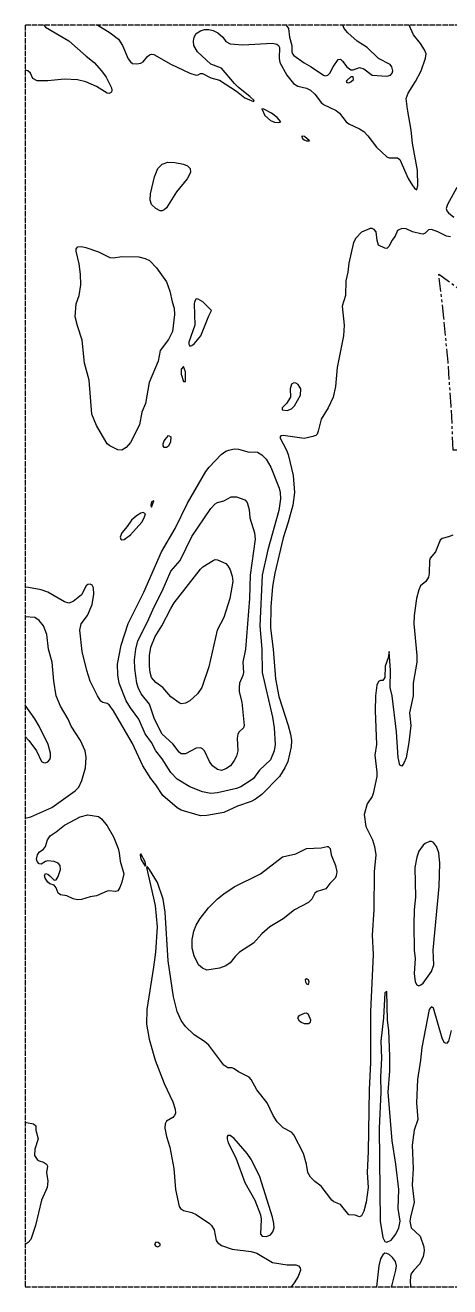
# Model space of a CAD drawing. Header units: metres. Extents: x -242 to 358, y -417 to 183.
# Drawn here: x -242 to -40, y -417 to 183 of the extents above; entities that cross this region are included whole.
import ezdxf

# ---------------------------------------------------------------- set-up
doc = ezdxf.new("R2010")
doc.units = ezdxf.units.M
doc.header["$LTSCALE"] = 2
doc.linetypes.add('DASHED', pattern=[1.524, 1.27, -0.254])
doc.linetypes.add('PHANTOM', pattern=[6.35, 3.175, -0.635, 0.635, -0.635, 0.635, -0.635])
for name, color, linetype in [('TOPO-CONTOUR-MAJOR', 8, 'CONTINUOUS'), ('TOPO-CONTOUR-MINOR', 9, 'CONTINUOUS'), ('TOPO-EXTENT', 3, 'DASHED'), ('TOPO-REF-SITE', 1, 'PHANTOM')]:
    doc.layers.add(name, color=color, linetype=linetype)

msp = doc.modelspace()

# ---------------------------------------------------------------- linework, layer by layer
at = {"layer": 'TOPO-CONTOUR-MAJOR'}
for points in [[(-118.06, 183, 1035), (-116.93, 181.41, 1035), (-116.46, 177.38, 1035), (-115.31, 173.35, 1035), (-115.41, 170.33, 1035), (-115.03, 169.32, 1035), (-114.46, 168.65, 1035), (-109.42, 165.13, 1035), (-106.15, 163.28, 1035), (-100.35, 159.24, 1035), (-99.35, 159.01, 1035), (-98.28, 159.24, 1035), (-97.36, 160.25, 1035), (-95.73, 163.28, 1035), (-93.3, 166.65, 1035), (-92.29, 166.85, 1035), (-91.29, 165.98, 1035), (-89.27, 163.15, 1035), (-87.26, 161.73, 1035), (-86.25, 161.78, 1035), (-83.22, 162.96, 1035), (-81.21, 162.34, 1035), (-77.18, 159.23, 1035), (-70.13, 158.8, 1035), (-68.48, 159.24, 1035), (-67.69, 160.25, 1035), (-67.42, 161.26, 1035), (-67.85, 163.28, 1035), (-68.66, 164.28, 1035), (-74.16, 167.24, 1035), (-79.6, 172.34, 1035), (-84.23, 175.47, 1035), (-88.68, 179.4, 1035), (-90.4, 181.41, 1035), (-91.03, 183, 1035)], [(-87.26, 158.44, 1035), (-89.27, 156.79, 1035), (-89.53, 156.22, 1035), (-89.27, 155.79, 1035), (-88.26, 155.68, 1035), (-87.26, 156.08, 1035), (-86.04, 157.23, 1035), (-86.25, 158.49, 1035), (-87.26, 158.44, 1035)], [(-38.89, -59.56, 1035), (-40.9, -60.37, 1035), (-43.93, -61.04, 1035), (-44.94, -61.97, 1035), (-47.1, -67.47, 1035), (-49.55, -70.49, 1035), (-49.95, -71.5, 1035), (-50.09, -77.54, 1035), (-50.45, -79.56, 1035), (-51.61, -81.57, 1035), (-54.15, -83.59, 1035), (-55.01, -85.46, 1035), (-56.16, -89.64, 1035), (-57.27, -97.7, 1035), (-57.4, -101.73, 1035), (-55.9, -116.84, 1035), (-55.98, -119.86, 1035), (-57.67, -129.94, 1035), (-57.76, -135.99, 1035), (-59.45, -144.05, 1035), (-58.83, -150.09, 1035), (-59.79, -158.15, 1035), (-61.06, -165.49, 1035), (-62.06, -167.99, 1035), (-63.07, -169.35, 1035), (-64.08, -168.89, 1035), (-64.86, -165.21, 1035), (-65.65, -153.12, 1035), (-67.61, -135.99, 1035), (-68.62, -131.96, 1035), (-68.4, -123.89, 1035), (-69.12, -114.84, 1035), (-69.59, -117.85, 1035), (-70.99, -121.88, 1035), (-71.13, -127.21, 1035), (-72.14, -128.6, 1035), (-73.15, -128.6, 1035), (-74.16, -129.06, 1035), (-74.89, -130.95, 1035), (-75.54, -135.99, 1035), (-75.81, -143.04, 1035), (-75.17, -159.16, 1035), (-75.95, -164.2, 1035), (-74.91, -172.26, 1035), (-74.92, -174.28, 1035), (-76.63, -182.34, 1035), (-77.18, -183.89, 1035), (-79.49, -187.37, 1035), (-80.95, -192.41, 1035), (-80.2, -198.16, 1035), (-77.01, -204.5, 1035), (-76.05, -207.53, 1035), (-75.42, -211.56, 1035), (-76.29, -219.62, 1035), (-76.31, -237.76, 1035), (-77.24, -249.85, 1035), (-76.72, -258.92, 1035), (-78, -286.12, 1035), (-77.97, -310.3, 1035), (-78.55, -323.4, 1035), (-79, -352.62, 1035), (-79.51, -362.7, 1035), (-79.06, -369.75, 1035), (-79.98, -376.81, 1035), (-81.21, -381.11, 1035), (-82.22, -383.22, 1035), (-83.22, -383.7, 1035), (-85.24, -382.97, 1035), (-88.26, -382.8, 1035), (-92.29, -377.93, 1035), (-95.32, -376.62, 1035), (-96.32, -375.78, 1035), (-101.36, -369.16, 1035), (-104.38, -366.93, 1035), (-106.4, -364.85, 1035), (-107.71, -362.7, 1035), (-108.3, -358.67, 1035), (-109.85, -353.63, 1035), (-114.46, -344.66, 1035), (-115.47, -343.44, 1035), (-119.5, -341.41, 1035), (-122.38, -338.52, 1035), (-124.2, -335.49, 1035), (-127.12, -329.45, 1035), (-132.03, -323.4, 1035), (-134.61, -318.45, 1035), (-135.57, -317.36, 1035), (-140.66, -314.77, 1035), (-142.67, -313.3, 1035), (-143.68, -312.89, 1035), (-145.7, -312.82, 1035), (-147.71, -311.59, 1035), (-154.77, -302.1, 1035), (-156.78, -300.32, 1035), (-161.82, -297.13, 1035), (-165.85, -293.24, 1035), (-167.86, -290.41, 1035), (-169.89, -286.12, 1035), (-171.61, -279.07, 1035), (-174.05, -261.94, 1035), (-175.5, -238.76, 1035), (-176.52, -232.72, 1035), (-179.21, -224.66, 1035), (-182.98, -218.6, 1035), (-183.99, -217.26, 1035), (-184.34, -217.6, 1035), (-180.31, -235.74, 1035), (-179.39, -245.82, 1035), (-180.19, -257.91, 1035), (-181.03, -264.96, 1035), (-184.3, -285.11, 1035), (-184.35, -292.17, 1035), (-183.2, -299.22, 1035), (-180.24, -309.3, 1035), (-176.01, -320.38, 1035), (-171.89, -329.09, 1035), (-170.71, -332.47, 1035), (-170.68, -334.49, 1035), (-171.02, -335.49, 1035), (-171.89, -336.51, 1035), (-174.92, -338.28, 1035), (-175.52, -339.52, 1035), (-175.65, -341.54, 1035), (-174.96, -345.57, 1035), (-173.33, -350.61, 1035), (-171.38, -360.68, 1035), (-170.57, -370.76, 1035), (-168.95, -378.82, 1035), (-168.31, -379.83, 1035), (-166.86, -380.67, 1035), (-162.83, -381.74, 1035), (-160.81, -382.61, 1035), (-154.53, -386.88, 1035), (-153.49, -387.89, 1035), (-152.27, -389.91, 1035), (-151.32, -394.94, 1035), (-150.66, -395.95, 1035), (-148.72, -397.32, 1035), (-143.68, -399.08, 1035), (-134.61, -400.29, 1035), (-132.03, -400.99, 1035), (-124.54, -405.38, 1035), (-117.48, -406.59, 1035), (-113.45, -406.58, 1035), (-112.24, -407.03, 1035), (-111.44, -407.92, 1035), (-111.25, -409.05, 1035), (-112.35, -412.07, 1035), (-114.2, -415.1, 1035), (-115.64, -417, 1035)], [(-242, -194.05, 1035), (-239.36, -193.42, 1035), (-229.33, -189.1, 1035), (-218.24, -181.18, 1035), (-216.55, -179.31, 1035), (-215.08, -176.29, 1035), (-213.43, -170.25, 1035), (-213.06, -165.21, 1035), (-213.48, -162.18, 1035), (-215.7, -157.15, 1035), (-220.26, -150.33, 1035), (-221.55, -147.07, 1035), (-225.3, -140.86, 1035), (-227.24, -135.99, 1035), (-228.49, -128.93, 1035), (-229.16, -119.86, 1035), (-231, -113.82, 1035), (-231.77, -106.77, 1035), (-233.38, -102.73, 1035), (-235.37, -100.09, 1035), (-237.39, -98.66, 1035), (-242, -98.44, 1035)], [(-187.01, -211.05, 1035), (-187.39, -211.56, 1035), (-187.05, -213.57, 1035), (-184.99, -216.92, 1035), (-184.69, -216.6, 1035), (-184.99, -214.83, 1035), (-187.01, -211.05, 1035)], [(-108.41, -270.49, 1035), (-109.01, -271.01, 1035), (-108.91, -272.01, 1035), (-108.41, -272.98, 1035), (-107.41, -273.22, 1035), (-107.16, -272.01, 1035), (-107.4, -271.01, 1035), (-108.41, -270.49, 1035)], [(-109.42, -287.02, 1035), (-111.99, -288.14, 1035), (-112.71, -289.14, 1035), (-112.01, -290.15, 1035), (-110.87, -291.16, 1035), (-109.42, -291.71, 1035), (-107.41, -291.73, 1035), (-106.4, -291.19, 1035), (-106.35, -290.15, 1035), (-107.41, -287.46, 1035), (-108.41, -286.95, 1035), (-109.42, -287.02, 1035)], [(-179.96, -395.83, 1035), (-180.59, -396.96, 1035), (-179.96, -397.7, 1035), (-178.95, -398.05, 1035), (-177.94, -397.4, 1035), (-177.94, -396.68, 1035), (-178.86, -395.95, 1035), (-179.96, -395.83, 1035)]]:
    msp.add_polyline3d(points, dxfattribs=at)
at = {"layer": 'TOPO-CONTOUR-MINOR'}
for points in [[(-233.25, 183, 1037), (-232.35, 182.14, 1037), (-221.27, 175.64, 1037), (-213.08, 168.31, 1037), (-209.18, 165.31, 1037), (-205.72, 161.26, 1037), (-203.62, 158.24, 1037), (-200.97, 153.2, 1037), (-200.8, 152.19, 1037), (-201.06, 151.18, 1037), (-202.12, 150.56, 1037), (-203.13, 150.65, 1037), (-208.17, 153.82, 1037), (-213.21, 156.04, 1037), (-217.24, 157.06, 1037), (-223.28, 157.38, 1037), (-231.34, 156.5, 1037), (-236.38, 156.62, 1037), (-238.4, 157.68, 1037), (-239.54, 160.25, 1037), (-240.75, 161.26, 1037), (-242, 161.64, 1037)], [(-207.56, 183, 1036), (-201.69, 179.4, 1036), (-197.76, 176.37, 1036), (-195.72, 173.35, 1036), (-193.05, 167, 1036), (-192.05, 165.53, 1036), (-191.04, 164.86, 1036), (-189.02, 164.67, 1036), (-187.01, 165.01, 1036), (-186, 165.6, 1036), (-183.99, 168.12, 1036), (-182.98, 168.9, 1036), (-181.97, 169.2, 1036), (-180.96, 169.08, 1036), (-172.9, 164.47, 1036), (-163.83, 160.26, 1036), (-160.81, 159.31, 1036), (-159.8, 159.33, 1036), (-158.8, 159.97, 1036), (-157.79, 160.08, 1036), (-153.76, 158.01, 1036), (-149.73, 156.86, 1036), (-141.67, 151.58, 1036), (-137.64, 148.41, 1036), (-133.61, 146.74, 1036), (-133.25, 147.15, 1036), (-135.23, 149.17, 1036), (-140.66, 153.34, 1036), (-142.64, 155.21, 1036), (-148.72, 162.58, 1036), (-153.76, 164.42, 1036), (-160.13, 170.33, 1036), (-161.87, 173.35, 1036), (-162.03, 175.37, 1036), (-161.7, 177.38, 1036), (-160.81, 178.99, 1036), (-158.8, 180.33, 1036), (-156.78, 180.94, 1036), (-154.77, 181, 1036), (-152.75, 180.54, 1036), (-150.52, 179.4, 1036), (-148.18, 177.38, 1036), (-146.7, 175.26, 1036), (-144.69, 174.17, 1036), (-138.64, 173.72, 1036), (-124.54, 174.48, 1036), (-122.52, 173.94, 1036), (-121.74, 173.35, 1036), (-121.24, 172.34, 1036), (-121.41, 167.31, 1036), (-121.11, 165.29, 1036), (-117.75, 159.24, 1036), (-114.59, 155.21, 1036), (-112.45, 154, 1036), (-108.41, 153.13, 1036), (-106.4, 152.08, 1036), (-104.38, 150.19, 1036), (-101.36, 146.18, 1036), (-100.35, 145.33, 1036), (-94.31, 142.44, 1036), (-92.76, 141.11, 1036), (-89.49, 137.08, 1036), (-88.26, 136.07, 1036), (-83.22, 133.76, 1036), (-81.21, 132.46, 1036), (-79.19, 130.46, 1036), (-75.16, 125.05, 1036), (-70.13, 120.41, 1036), (-69.12, 119.99, 1036), (-65.09, 119.97, 1036), (-64.08, 119.14, 1036), (-60.05, 110.18, 1036), (-58.03, 106.85, 1036), (-57.03, 105.52, 1036), (-56.02, 104.77, 1036), (-55.51, 106.85, 1036), (-55.71, 113.9, 1036), (-58.03, 126.85, 1036), (-58.57, 133.05, 1036), (-60.44, 143.12, 1036), (-60.99, 148.16, 1036), (-60.05, 150.76, 1036), (-56.58, 156.22, 1036), (-53.92, 161.26, 1036), (-51.83, 167.31, 1036), (-51.57, 169.32, 1036), (-52.25, 171.34, 1036), (-54.16, 174.36, 1036), (-57.52, 178.39, 1036), (-59.59, 183, 1036)], [(-129.57, 143.21, 1036), (-128.09, 140.1, 1036), (-125.54, 137.64, 1036), (-123.53, 136.82, 1036), (-121.51, 136.71, 1036), (-120.57, 137.08, 1036), (-122.26, 139.09, 1036), (-124.97, 141.11, 1036), (-128.57, 143.09, 1036), (-129.57, 143.21, 1036)], [(-110.43, 130.27, 1036), (-110.74, 130.02, 1036), (-110.12, 129.02, 1036), (-109.42, 128.54, 1036), (-108.41, 127.98, 1036), (-106.97, 128.01, 1036), (-109.25, 130.02, 1036), (-110.43, 130.27, 1036)], [(-174.25, 117.93, 1037), (-170.89, 117.79, 1037), (-166.86, 116.86, 1037), (-164.84, 116.06, 1037), (-163.66, 114.91, 1037), (-163.56, 112.89, 1037), (-165.13, 109.87, 1037), (-170.16, 103.83, 1037), (-174.92, 96.17, 1037), (-175.93, 95.16, 1037), (-176.93, 94.73, 1037), (-177.94, 94.79, 1037), (-180.03, 95.77, 1037), (-181.97, 97.7, 1037), (-182.64, 99.8, 1037), (-182.56, 102.82, 1037), (-180.58, 110.88, 1037), (-178.95, 114.81, 1037), (-176.93, 116.93, 1037), (-174.25, 117.93, 1037)], [(-37.01, 105.84, 1036), (-41.4, 97.78, 1036), (-41.99, 95.77, 1036), (-41.65, 94.76, 1036), (-40.9, 93.84, 1036), (-38.35, 91.73, 1036)], [(-39.9, 82.3, 1036), (-41.91, 82.6, 1036), (-45.94, 84.77, 1036), (-48.97, 85.91, 1036), (-50.45, 85.69, 1036), (-51.99, 84.09, 1036), (-53, 83.69, 1036), (-54, 83.71, 1036), (-58.03, 84.7, 1036), (-61.06, 86.14, 1036), (-63.07, 86.36, 1036), (-65.09, 85.42, 1036), (-66.27, 82.67, 1036), (-67.84, 80.65, 1036), (-69.12, 77.92, 1036), (-70.13, 76.85, 1036), (-71.13, 76.91, 1036), (-74.16, 78.35, 1036), (-74.87, 80.65, 1036), (-75.26, 84.68, 1036), (-76.17, 85.92, 1036), (-77.18, 86.32, 1036), (-78.19, 86.29, 1036), (-82.22, 84.65, 1036), (-84.96, 81.66, 1036), (-86.06, 79.64, 1036), (-88.26, 69.83, 1036), (-88.71, 65.54, 1036), (-89.68, 61.51, 1036), (-89.88, 54.45, 1036), (-91.39, 49.41, 1036), (-90.5, 40.35, 1036), (-90.78, 35.31, 1036), (-93.75, 20.19, 1036), (-94.55, 11.13, 1036), (-95.76, 6.09, 1036), (-98, 1.05, 1036), (-101.36, -4.37, 1036), (-102.77, -10.03, 1036), (-103.38, -11.5, 1036), (-103.93, -12.05, 1036), (-105.39, -12.68, 1036), (-109.42, -13.54, 1036), (-119.5, -12.18, 1036), (-120.51, -12.24, 1036), (-121.12, -13.06, 1036), (-117.81, -19.1, 1036), (-117.01, -21.12, 1036), (-114.71, -31.19, 1036), (-114.08, -39.26, 1036), (-114.84, -45.3, 1036), (-117.01, -53.36, 1036), (-119.5, -60.78, 1036), (-123.43, -77.54, 1036), (-124.54, -83.98, 1036), (-125.33, -93.67, 1036), (-125.48, -103.74, 1036), (-124.24, -113.82, 1036), (-123.17, -127.93, 1036), (-121.51, -136.2, 1036), (-117.02, -150.09, 1036), (-115.98, -154.12, 1036), (-115.56, -157.15, 1036), (-115.72, -160.17, 1036), (-117.32, -167.22, 1036), (-118.63, -170.25, 1036), (-121.14, -174.28, 1036), (-129.57, -182.92, 1036), (-132.6, -185.16, 1036), (-134.61, -186.19, 1036), (-141.12, -188.38, 1036), (-147.71, -191.45, 1036), (-155.77, -192.93, 1036), (-158.8, -193.06, 1036), (-167.86, -190.27, 1036), (-169.88, -189.16, 1036), (-176.57, -183.34, 1036), (-179.94, -178.31, 1036), (-182.4, -175.28, 1036), (-186.07, -169.24, 1036), (-191.04, -158.6, 1036), (-200.11, -143.03, 1036), (-202.12, -140.29, 1036), (-203.13, -139.63, 1036), (-205.15, -139.16, 1036), (-206.15, -138.41, 1036), (-207.73, -135.99, 1036), (-211.16, -128.93, 1036), (-212.76, -123.89, 1036), (-214.98, -114.83, 1036), (-216.06, -104.75, 1036), (-215.41, -101.73, 1036), (-212.5, -97.7, 1036), (-210.18, -92.49, 1036), (-209.38, -87.62, 1036), (-209.64, -84.6, 1036), (-210.18, -83.31, 1036), (-211.19, -82.86, 1036), (-212.2, -83.02, 1036), (-213.03, -83.59, 1036), (-215.22, -87.9, 1036), (-219.25, -91.1, 1036), (-221.27, -91.87, 1036), (-223.28, -91.26, 1036), (-231.34, -86.68, 1036), (-234.37, -85.51, 1036), (-240.41, -84.36, 1036), (-242, -84.26, 1036)], [(-216.95, 77.63, 1037), (-215.22, 77.81, 1037), (-213.21, 77.27, 1037), (-207.16, 75.17, 1037), (-201.8, 72.59, 1037), (-200.11, 72.45, 1037), (-196.08, 72.99, 1037), (-188.02, 72.77, 1037), (-184.99, 72.13, 1037), (-182.98, 71.09, 1037), (-179.59, 67.55, 1037), (-174.92, 61.02, 1037), (-173.25, 56.47, 1037), (-172.24, 51.43, 1037), (-171.2, 48.41, 1037), (-171.09, 45.38, 1037), (-172.05, 37.32, 1037), (-173.91, 33.48, 1037), (-177.92, 28.26, 1037), (-178.82, 23.22, 1037), (-183.18, 13.14, 1037), (-184.8, 3.06, 1037), (-186.58, -0.97, 1037), (-187.73, -7.01, 1037), (-192.05, -15.42, 1037), (-194.06, -17.77, 1037), (-196.08, -19.08, 1037), (-198.09, -18.98, 1037), (-201.77, -17.09, 1037), (-203.13, -16.03, 1037), (-208.17, -7.32, 1037), (-210.4, -1.97, 1037), (-211.58, 14.15, 1037), (-213.85, 22.21, 1037), (-214.9, 33.29, 1037), (-217.24, 39.96, 1037), (-218.3, 44.38, 1037), (-217.82, 50.42, 1037), (-216.42, 54.45, 1037), (-215.53, 59.49, 1037), (-215.73, 64.53, 1037), (-216.44, 69.57, 1037), (-217.87, 75.61, 1037), (-217.78, 76.62, 1037), (-216.95, 77.63, 1037)], [(-160.81, 52.87, 1036), (-161.62, 51.43, 1036), (-161.73, 50.42, 1036), (-161.38, 40.35, 1036), (-164.27, 32.29, 1036), (-164.31, 31.28, 1036), (-163.83, 30.42, 1036), (-162.83, 30.68, 1036), (-161.82, 31.43, 1036), (-158.6, 35.31, 1036), (-154.77, 44.86, 1036), (-153.45, 47.4, 1036), (-157.61, 51.43, 1036), (-159.8, 52.73, 1036), (-160.81, 52.87, 1036)], [(-166.86, 20.61, 1036), (-167.86, 19.45, 1036), (-167.86, 17.1, 1036), (-166.86, 13.63, 1036), (-165.85, 13.54, 1036), (-165.8, 18.18, 1036), (-166.86, 20.61, 1036)], [(-115.47, 12.3, 1036), (-116.1, 10.12, 1036), (-116.02, 6.09, 1036), (-117.92, 3.06, 1036), (-119.95, 1.05, 1036), (-119.99, 0.04, 1036), (-117.48, -0.25, 1036), (-115.47, 0.6, 1036), (-114.13, 2.06, 1036), (-111.29, 7.1, 1036), (-111.14, 10.12, 1036), (-112.28, 12.13, 1036), (-113.45, 12.84, 1036), (-114.46, 12.92, 1036), (-115.47, 12.3, 1036)], [(-174.8, -13.06, 1037), (-173.91, -12.13, 1037), (-172.9, -12.77, 1037), (-172.99, -15.07, 1037), (-173.91, -17.18, 1037), (-174.92, -17.86, 1037), (-175.93, -17.89, 1037), (-176.53, -17.09, 1037), (-176.51, -16.08, 1037), (-175.93, -14.64, 1037), (-174.8, -13.06, 1037)], [(-145.35, -19.1, 1037), (-142.67, -18.52, 1037), (-140.66, -18.65, 1037), (-135.62, -20.05, 1037), (-132.6, -19.87, 1037), (-131.59, -20.11, 1037), (-129.57, -21.31, 1037), (-127.56, -23.33, 1037), (-125.26, -27.16, 1037), (-121.4, -37.24, 1037), (-120.88, -39.26, 1037), (-120.68, -42.28, 1037), (-121.51, -47.86, 1037), (-126.74, -66.46, 1037), (-129.44, -78.55, 1037), (-130.56, -102.73, 1037), (-129.58, -113.82, 1037), (-129.44, -124.9, 1037), (-124.51, -146.06, 1037), (-123.81, -151.1, 1037), (-123.28, -159.16, 1037), (-123.8, -162.18, 1037), (-125.54, -166.42, 1037), (-130.67, -171.25, 1037), (-133.61, -175.22, 1037), (-134.61, -176.13, 1037), (-139.65, -179.27, 1037), (-141.67, -180.08, 1037), (-150.73, -182.15, 1037), (-153.76, -182.35, 1037), (-157.79, -181.62, 1037), (-163.83, -179.17, 1037), (-169.88, -175.64, 1037), (-172.9, -172.35, 1037), (-176.93, -165.94, 1037), (-179.96, -162.12, 1037), (-182.07, -158.15, 1037), (-184.99, -153.98, 1037), (-187.98, -147.07, 1037), (-192.05, -141.63, 1037), (-194.06, -138.25, 1037), (-197.34, -129.94, 1037), (-197.99, -125.91, 1037), (-198.1, -120.87, 1037), (-196.45, -111.8, 1037), (-193.05, -101.48, 1037), (-185.7, -86.61, 1037), (-177.19, -67.47, 1037), (-170.72, -56.38, 1037), (-164.92, -44.29, 1037), (-156.2, -29.18, 1037), (-154.64, -27.16, 1037), (-148.85, -21.12, 1037), (-146.7, -19.61, 1037), (-145.35, -19.1, 1037)], [(-144.16, -41.27, 1038), (-141.67, -41.25, 1038), (-137.64, -42.7, 1038), (-136.63, -44.02, 1038), (-135.69, -47.32, 1038), (-135.37, -51.35, 1038), (-133.02, -58.4, 1038), (-132.69, -61.42, 1038), (-135.1, -78.55, 1038), (-135.45, -89.64, 1038), (-137.35, -113.82, 1038), (-138.57, -119.86, 1038), (-138.38, -124.9, 1038), (-138.64, -126.28, 1038), (-140.17, -129.94, 1038), (-140.44, -131.96, 1038), (-140.33, -133.97, 1038), (-139.02, -139.01, 1038), (-137.91, -150.09, 1038), (-138.26, -151.1, 1038), (-140.37, -153.12, 1038), (-140.98, -154.12, 1038), (-141.26, -156.14, 1038), (-141.01, -162.18, 1038), (-141.67, -164.64, 1038), (-142.67, -166.66, 1038), (-144.56, -169.24, 1038), (-146.7, -170.73, 1038), (-148.72, -171.41, 1038), (-150.73, -171.01, 1038), (-153.05, -169.24, 1038), (-154.53, -167.22, 1038), (-156.76, -162.18, 1038), (-157.79, -161.14, 1038), (-158.8, -160.73, 1038), (-160.81, -160.89, 1038), (-165.85, -163.53, 1038), (-167.86, -163.48, 1038), (-168.87, -162.73, 1038), (-171.89, -158.85, 1038), (-176.93, -154.12, 1038), (-180.59, -147.07, 1038), (-182.98, -139.97, 1038), (-186.9, -134.98, 1038), (-188.42, -131.96, 1038), (-188.97, -129.94, 1038), (-189.9, -122.89, 1038), (-190.02, -118.86, 1038), (-189.53, -113.82, 1038), (-188.46, -109.79, 1038), (-183.87, -100.72, 1038), (-180.81, -93.67, 1038), (-176.93, -86.19, 1038), (-172.9, -76.65, 1038), (-168.46, -71.5, 1038), (-162.83, -60.17, 1038), (-153.76, -46.82, 1038), (-151.74, -44.67, 1038), (-150.73, -44.03, 1038), (-147.71, -43.22, 1038), (-144.16, -41.27, 1038)], [(-180.96, -43.18, 1036), (-181.97, -43.69, 1036), (-182.33, -45.3, 1036), (-181.97, -46.16, 1036), (-180.96, -43.18, 1036)], [(-187.01, -49.07, 1036), (-189.22, -50.34, 1036), (-191.48, -52.35, 1036), (-193.5, -55.38, 1036), (-196.15, -58.4, 1036), (-196.92, -60.42, 1036), (-196.62, -61.42, 1036), (-196.08, -61.82, 1036), (-195.07, -61.61, 1036), (-191.98, -59.41, 1036), (-186.56, -53.36, 1036), (-185.46, -51.35, 1036), (-184.92, -49.33, 1036), (-186, -48.75, 1036), (-187.01, -49.07, 1036)], [(-152.72, -71.5, 1039), (-151.74, -71.13, 1039), (-150.73, -71.29, 1039), (-146.7, -73.07, 1039), (-145.7, -74.09, 1039), (-144.69, -76.05, 1039), (-143.68, -79.05, 1039), (-143.4, -81.57, 1039), (-144.77, -89.64, 1039), (-147.58, -98.7, 1039), (-150.78, -104.75, 1039), (-154.77, -122.11, 1039), (-158.05, -131.96, 1039), (-160.13, -134.98, 1039), (-163.83, -138.36, 1039), (-165.85, -139.47, 1039), (-167.86, -139.71, 1039), (-168.87, -139.33, 1039), (-172.9, -136.44, 1039), (-176.66, -131.96, 1039), (-179.96, -129.67, 1039), (-181.97, -127.2, 1039), (-182.69, -124.9, 1039), (-182.95, -121.88, 1039), (-182.89, -116.84, 1039), (-182.31, -112.81, 1039), (-180.35, -107.77, 1039), (-177.17, -102.73, 1039), (-172.9, -94.34, 1039), (-171.21, -91.65, 1039), (-158.8, -75.66, 1039), (-157.6, -74.52, 1039), (-152.72, -71.5, 1039)], [(-242, -155.31, 1034), (-240.31, -157.15, 1034), (-236.68, -162.18, 1034), (-234.26, -167.22, 1034), (-233.36, -167.73, 1034), (-232.35, -167.76, 1034), (-231.34, -167.41, 1034), (-230.34, -166.28, 1034), (-230.03, -165.21, 1034), (-230.05, -163.19, 1034), (-231.16, -159.16, 1034), (-235.37, -150.38, 1034), (-237.39, -146.94, 1034), (-242, -140.32, 1034)], [(-215.92, -193.42, 1036), (-212.2, -192.58, 1036), (-207.16, -193.35, 1036), (-205.77, -194.43, 1036), (-203.13, -197.72, 1036), (-200.11, -203.07, 1036), (-197.9, -208.53, 1036), (-197.33, -210.55, 1036), (-196.85, -214.58, 1036), (-195.2, -220.63, 1036), (-196.08, -224.49, 1036), (-197.09, -227.17, 1036), (-198.09, -228.68, 1036), (-199.1, -229.03, 1036), (-202.12, -228.63, 1036), (-203.13, -228.81, 1036), (-208.17, -231.11, 1036), (-211.19, -231.52, 1036), (-215.22, -232.79, 1036), (-217.24, -233.04, 1036), (-219.25, -232.56, 1036), (-222.28, -231.13, 1036), (-225.3, -230.64, 1036), (-226.31, -229.72, 1036), (-227.31, -227.32, 1036), (-228.32, -226.01, 1036), (-230.34, -225.33, 1036), (-231.34, -224.51, 1036), (-232.59, -222.64, 1036), (-232.88, -221.63, 1036), (-232.35, -220.5, 1036), (-231.34, -220.77, 1036), (-230.34, -221.51, 1036), (-228.32, -223.58, 1036), (-227.31, -223.42, 1036), (-226.31, -221.95, 1036), (-225.32, -218.61, 1036), (-225.45, -216.6, 1036), (-226.31, -215.59, 1036), (-228.32, -214.81, 1036), (-231.34, -214.49, 1036), (-232.35, -214.71, 1036), (-234.37, -215.95, 1036), (-235.37, -215.86, 1036), (-236.38, -214.77, 1036), (-236.61, -213.57, 1036), (-236.17, -211.56, 1036), (-235.37, -210.31, 1036), (-233.36, -208.81, 1036), (-232.35, -207.53, 1036), (-231.45, -204.5, 1036), (-230.14, -202.49, 1036), (-227.31, -200.7, 1036), (-223.41, -197.45, 1036), (-215.92, -193.42, 1036)], [(-98.6, -207.53, 1036), (-98.09, -207.53, 1036), (-97.08, -208.53, 1036), (-96.69, -211.56, 1036), (-94.64, -216.6, 1036), (-94.02, -219.62, 1036), (-94.25, -221.63, 1036), (-94.72, -222.64, 1036), (-97.33, -225.17, 1036), (-99.2, -227.68, 1036), (-103.38, -228.96, 1036), (-104.38, -229.85, 1036), (-105.9, -232.72, 1036), (-107.41, -234.26, 1036), (-114.03, -237.76, 1036), (-119.5, -241.94, 1036), (-125.86, -245.82, 1036), (-129.57, -249.11, 1036), (-133.61, -253.5, 1036), (-140.26, -257.91, 1036), (-142.33, -259.92, 1036), (-144.69, -262.87, 1036), (-146.7, -264.35, 1036), (-149.73, -265.54, 1036), (-155.77, -266.43, 1036), (-157.79, -265.53, 1036), (-159.72, -263.95, 1036), (-161.82, -259.66, 1036), (-162.66, -255.89, 1036), (-162.74, -251.86, 1036), (-161.88, -247.83, 1036), (-160.81, -245.08, 1036), (-158.85, -241.79, 1036), (-154.88, -236.75, 1036), (-150.73, -232.54, 1036), (-147.71, -230.12, 1036), (-142.67, -226.84, 1036), (-130.19, -220.63, 1036), (-119.72, -212.56, 1036), (-113.45, -211.07, 1036), (-108.45, -208.53, 1036), (-101.36, -208.25, 1036), (-98.6, -207.53, 1036)], [(-49.97, -205.24, 1034), (-51.99, -206.17, 1034), (-53, -207.02, 1034), (-55.01, -209.8, 1034), (-56.02, -212.7, 1034), (-56.89, -217.6, 1034), (-56.52, -231.71, 1034), (-57.21, -237.76, 1034), (-57.42, -244.81, 1034), (-57.28, -256.9, 1034), (-56.82, -260.93, 1034), (-57.25, -267.98, 1034), (-56.74, -272.01, 1034), (-56.02, -273.45, 1034), (-55.01, -273.8, 1034), (-54, -273.45, 1034), (-53, -272.55, 1034), (-48.97, -267.12, 1034), (-47.91, -263.95, 1034), (-48.15, -256.9, 1034), (-45.34, -226.67, 1034), (-44.98, -215.59, 1034), (-45.49, -210.55, 1034), (-46.53, -207.53, 1034), (-47.96, -205.69, 1034), (-48.97, -205.19, 1034), (-49.97, -205.24, 1034)], [(-70.13, -276.6, 1034), (-71.13, -277.24, 1034), (-71.83, -289.14, 1034), (-72.99, -300.23, 1034), (-72.8, -308.29, 1034), (-73.28, -317.36, 1034), (-73.04, -324.41, 1034), (-73.81, -341.54, 1034), (-73.44, -385.87, 1034), (-72.14, -393.59, 1034), (-71.13, -395.44, 1034), (-70.13, -395.79, 1034), (-68.11, -394.77, 1034), (-65.9, -391.92, 1034), (-64.47, -388.9, 1034), (-63.94, -385.87, 1034), (-64.81, -379.83, 1034), (-64.56, -370.76, 1034), (-65.96, -358.67, 1034), (-67.7, -347.59, 1034), (-69.5, -324.41, 1034), (-68.81, -314.33, 1034), (-68.78, -307.28, 1034), (-69.3, -295.19, 1034), (-69.89, -290.15, 1034), (-70.13, -276.6, 1034)], [(-39.69, -295.19, 1034), (-40.9, -300.26, 1034), (-41.91, -301.25, 1034), (-42.92, -300.85, 1034), (-43.93, -298.77, 1034), (-47.96, -284.52, 1034), (-48.97, -283.84, 1034), (-49.32, -284.11, 1034), (-50.1, -285.11, 1034), (-53.61, -303.25, 1034), (-54.14, -309.3, 1034), (-55.62, -318.36, 1034), (-56.12, -329.45, 1034), (-55.47, -337.51, 1034), (-57.16, -342.55, 1034), (-58.1, -349.6, 1034), (-57.73, -360.68, 1034), (-58.18, -368.75, 1034), (-57.17, -376.81, 1034), (-58.99, -383.86, 1034), (-59.23, -385.87, 1034), (-58.57, -388.9, 1034), (-54.33, -392.93, 1034), (-52.6, -397.97, 1034), (-52.41, -399.98, 1034), (-53, -402.58, 1034), (-54.55, -406.03, 1034), (-57.45, -409.05, 1034), (-58.77, -411.06, 1034), (-59.18, -414.09, 1034), (-58.95, -417, 1034)], [(-242, -338.68, 1036), (-241.42, -338.87, 1036), (-238.09, -339.52, 1036), (-236.9, -340.53, 1036), (-236.98, -342.55, 1036), (-235.9, -346.58, 1036), (-237.44, -351.62, 1036), (-237.58, -354.64, 1036), (-236.38, -356.45, 1036), (-235.37, -357.18, 1036), (-233.36, -357.76, 1036), (-231.93, -358.67, 1036), (-231.47, -359.68, 1036), (-231.83, -362.7, 1036), (-231.33, -366.73, 1036), (-231.66, -369.75, 1036), (-234.33, -375.8, 1036), (-237.09, -387.89, 1036), (-239.4, -394.51, 1036), (-240.58, -395.95, 1036), (-242, -396.93, 1036)], [(-145.7, -345.02, 1034), (-146.07, -345.57, 1034), (-146.1, -346.58, 1034), (-145.57, -348.59, 1034), (-141.92, -355.65, 1034), (-137.64, -367.36, 1034), (-132.97, -375.8, 1034), (-130.24, -382.85, 1034), (-129.89, -384.87, 1034), (-130.19, -391.92, 1034), (-129.46, -392.93, 1034), (-127.56, -393.11, 1034), (-126.55, -392.84, 1034), (-125.54, -392.23, 1034), (-124.4, -390.91, 1034), (-123.8, -388.9, 1034), (-123.83, -386.88, 1034), (-124.53, -383.86, 1034), (-130.52, -364.71, 1034), (-134.49, -356.65, 1034), (-136.63, -353.55, 1034), (-142.67, -346.45, 1034), (-144.69, -345.11, 1034), (-145.7, -345.02, 1034)], [(-67.94, -417, 1034), (-67.65, -416.1, 1034), (-65.85, -409.05, 1034), (-65.64, -407.03, 1034), (-66.12, -405.02, 1034), (-67.54, -403, 1034), (-69.12, -401.64, 1034), (-70.13, -401.12, 1034), (-71.13, -401.09, 1034), (-72.14, -401.86, 1034), (-73.15, -403.71, 1034), (-74.02, -407.03, 1034), (-75.12, -417, 1034)]]:
    msp.add_polyline3d(points, dxfattribs=at)
at = {"layer": 'TOPO-EXTENT'}
msp.add_lwpolyline([(-242, -417), (358, -417), (358, 183), (-242, 183)], close=True, dxfattribs=at)
at = {"layer": 'TOPO-REF-SITE'}
msp.add_lwpolyline([(-38.62, -19.17), (-39.64, 1.84), (-41.12, 22.82), (-43.09, 43.76), (-45.53, 64.65), (68.11, -18.76)], close=True, dxfattribs=at)

doc.saveas('drawing.dxf')
